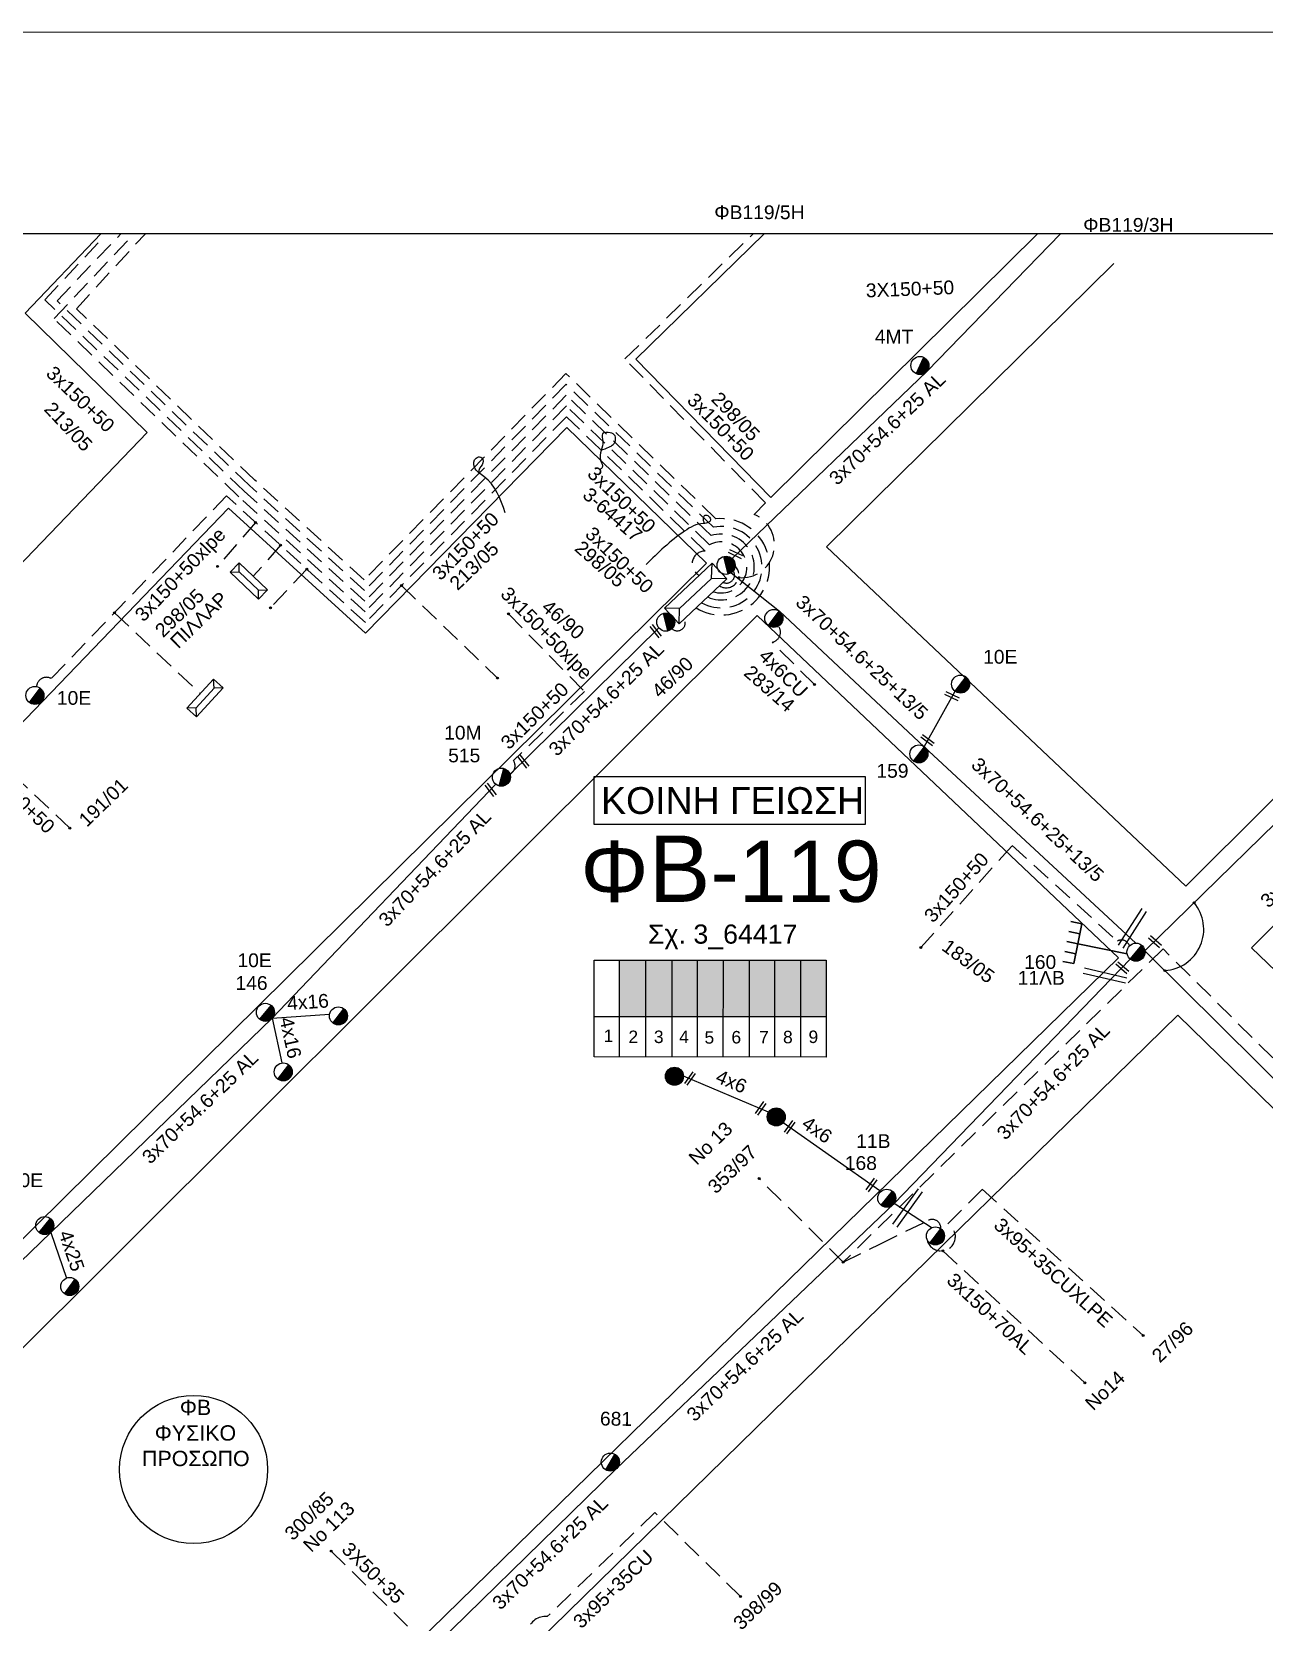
# Model space of a CAD drawing. Header units: millimetres. Extents: x 1138 to 9186, y 1584 to 2927.
# Drawn here: x 7220.7 to 7381.8, y 2719.2 to 2926.9 of the extents above; entities that cross this region are included whole.
import ezdxf
from ezdxf.enums import TextEntityAlignment as Align

# ---------------------------------------------------------------- set-up
doc = ezdxf.new("R2010")
doc.units = ezdxf.units.MM
doc.linetypes.add('DASHED', pattern=[19.05, 12.7, -6.35])
for name, color, linetype, lineweight in [('3x150+50', 7, 'Continuous', 30), ('3x150+50 XLPE', 7, 'SYN_LINE', 30), ('3x150+70AL', 7, 'DASHED', 30), ('3x150AL+50CU', 7, 'Continuous', 30), ('3X50+35', 7, 'Continuous', 30), ('3x70+54.6+25 AL', 7, 'SYN_LINE', 30), ('3x95+35', 7, 'Continuous', 30), ('3x95+35CUXLPE', 7, 'Continuous', 30), ('4x16', 7, 'Continuous', 30), ('4x25', 7, 'Continuous', 30), ('4x50AL', 7, 'Continuous', 30), ('4x6', 7, 'SYN_LINE', 30), ('4x6CU', 7, 'Continuous', 30), ('Υπόβαθρο ΔΕΗ', 7, 'Continuous', 30)]:
    doc.layers.add(name, color=color, linetype=linetype, lineweight=lineweight)
for name, color, linetype in [('3x70+54.6+25+13_5', 7, 'Continuous'), ('Pillar', 7, 'Continuous'), ('Pillar OTE', 7, 'Continuous'), ('TEXT ΚΑΛΩΔΙΩΝ', 7, 'Continuous'), ('Άγνωστα', 7, 'Continuous'), ('Επιγραφές - Σχήματα', 7, 'Continuous'), ('Καλώδια ΧΤ   3x150AL+50CU', 7, 'DASHED'), ('Μηχανική τομή', 7, 'Continuous'), ('Στύλος Ξύλινος', 7, 'Continuous'), ('Στύλος Ξύλινος @ 1', 7, 'Continuous'), ('Στύλος ΦΜ', 7, 'Continuous'), ('Στύλος ΦΜ @ 1', 7, 'Continuous'), ('Συνδέσεις', 7, 'Continuous'), ('Τομή', 7, 'Continuous'), ('Υποσταθμός εναέριος 2 στύλων', 7, 'Continuous'), ('Υποσταθμός πόλεως', 7, 'Continuous')]:
    doc.layers.add(name, color=color, linetype=linetype)
doc.styles.add('arial', font='arial.ttf')
doc.styles.get("Standard").update_dxf_attribs({"font": 'arial.ttf'})
doc.linetypes.add('SYN_LINE', pattern='A,0.5,-0.0001,["/\\/\\/\\/",Standard,S=0.1,R=0,X=0,Y=-0.05],-0.25', length=0.7501)

# ---------------------------------------------------------------- blocks, each defined once
blk = doc.blocks.new('ΥΠΑΡΧΩΝ ΤΣΙΜΕΝΤΕΝΙΟΣ ΣΤΥΛΟΣ')
at = {"layer": 'Στύλος ΦΜ'}
blk.add_hatch(color=7, dxfattribs=at).paths.add_polyline_path([(-1.29, -2.28, 0.574793), (2.62, 0, 0.268822), (1.3, 2.27)])
at = {"layer": 'Στύλος ΦΜ', "color": 7}
blk.add_line((-1.29, -2.28), (1.3, 2.27), dxfattribs=at)
blk.add_circle((0, 0), 2.62, dxfattribs=at)
at = {"layer": 'Στύλος ΦΜ', "flags": 4}
for tag, p in [('ΑΡΙΘΜΟΣ', (-4.68, 8.05)), ('ΤΥΠΟΣ', (-4.91, 3.03))]:
    blk.add_attdef(tag, p, '', height=4, dxfattribs=at)
blk = doc.blocks.new('ΥΠΟΣΤΑΘΜΟΣ ΕΝΑΕΡΙΟΣ ΕΠΙ 2 ΣΤΥΛΩΝ')
at = {"layer": 'Υποσταθμός εναέριος 2 στύλων', "linetype": 'Continuous'}
for points in [[(-11.97, -2.11, 0.574793), (-8.45, -0.07, 0.268822), (-9.64, 1.98)], [(9.68, -2.15, 0.574793), (13.19, -0.1, 0.268822), (12.01, 1.95)]]:
    blk.add_hatch(color=256, dxfattribs=at).paths.add_polyline_path(points)
for p, q in [((-11.97, -2.11), (-9.64, 1.98)), ((9.68, -2.15), (12.01, 1.95))]:
    blk.add_line(p, q, dxfattribs=at)
for centre in [(-10.81, -0.07), (10.84, -0.1)]:
    blk.add_circle(centre, 2.36, dxfattribs=at)
at = {"layer": 'Υποσταθμός πόλεως', "linetype": 'Continuous', "ltscale": 40}
blk.add_lwpolyline([(-8.57, 2.82), (8.57, 2.82), (8.57, -2.82), (-8.57, -2.82)], close=True, dxfattribs=at)
for points in [[(-5.75, 0), (-8.57, 2.82)], [(-8.57, -2.82), (-5.75, 0)], [(-5.75, 0), (5.75, 0)], [(5.75, 0), (8.57, 2.82)], [(8.57, -2.82), (5.75, 0)]]:
    blk.add_lwpolyline(points, dxfattribs=at)
at = {"layer": 'Υποσταθμός εναέριος 2 στύλων', "ltscale": 40, "flags": 1}
for tag, p in [('ΜΕΤΑΣΧΗΜΑΤΙΣΜΟΣ', (14.09, 2.51)), ('ΙΣΧΥΣ', (14.07, -0.28)), ('ΑΡΙΘΜΟΣ', (14.19, -3))]:
    blk.add_attdef(tag, p, '', height=1.8, dxfattribs=at)
blk = doc.blocks.new('ΥΠΑΡΧΩΝ ΞΥΛΙΝΟΣ ΣΤΥΛΟΣ')
at = {"layer": 'Στύλος Ξύλινος'}
h = blk.add_hatch(color=7, dxfattribs=at)
h.paths.add_polyline_path([(-2.62, 0, 0.270008), (-1.29, -2.28), (1.3, 2.27, 0.576266)])
h.paths.add_polyline_path([(-1.29, -2.28, 0.574793), (2.62, 0, 0.268822), (1.3, 2.27)])
at = {"layer": 'Στύλος Ξύλινος', "color": 7}
blk.add_line((-1.29, -2.28), (1.3, 2.27), dxfattribs=at)
blk.add_circle((0, 0), 2.62, dxfattribs=at)
at = {"layer": 'Στύλος Ξύλινος', "flags": 4}
for tag, p in [('ΑΡΙΘΜΟΣ', (-4.91, 8.6)), ('ΤΥΠΟΣ', (-4.85, 3.39))]:
    blk.add_attdef(tag, p, '', height=4, dxfattribs=at)
blk = doc.blocks.new('ΜΗΧΑΝΙΚΗ ΤΟΜΗ')
at = {"layer": 'Μηχανική τομή', "ltscale": 40}
for p, q in [((-1.89, 0.78), (5.69, 0.78)), ((-1.89, -0.77), (5.69, -0.77))]:
    blk.add_line(p, q, dxfattribs=at)
blk = doc.blocks.new('ΤΟΜΗ')
at = {"layer": 'Τομή', "ltscale": 40}
for p, q in [((-5.68, 0), (17.06, 0)), ((-5.68, -2.77), (17.06, -2.77))]:
    blk.add_line(p, q, dxfattribs=at)
blk = doc.blocks.new('_ΣΥΝΔΕΣΗ')
at = {"layer": 'Συνδέσεις', "linetype": 'SYN_LINE', "ltscale": 40}
blk.add_hatch(color=256, dxfattribs=at).paths.add_polyline_path([(0.5, -0.01, 1), (-0.5, -0.01, 1)])
at = {"layer": 'Συνδέσεις'}
blk.add_circle((0, -0.01), 0.5, dxfattribs=at)
blk = doc.blocks.new('A$C6B443C3E')
at = {"layer": 'Υπόβαθρο ΔΕΗ', "lineweight": 30, "ltscale": 0.1}
for p, q in [((0.38, 8.46), (0.78, 7.06)), ((-4.73, 7.03), (-4.33, 5.62)), ((-3.45, 7.39), (-3.06, 5.98)), ((-2.17, 7.75), (-1.78, 6.34)), ((-0.89, 8.1), (-0.5, 6.7))]:
    blk.add_line(p, q, dxfattribs=at)
for points in [[(-1.78, 6.34), (-4.33, 5.62)], [(0.78, 7.06), (-1.78, 6.34)], [(0, 0), (-1.78, 6.34)]]:
    blk.add_lwpolyline(points, dxfattribs=at)
blk = doc.blocks.new('Pillar')
at = {"layer": 'Υποσταθμός πόλεως', "linetype": 'Continuous', "ltscale": 40}
blk.add_lwpolyline([(-8.57, 2.82), (8.57, 2.82), (8.57, -2.82), (-8.57, -2.82)], close=True, dxfattribs=at)
for points in [[(-5.75, 0), (-8.57, 2.82)], [(-8.57, -2.82), (-5.75, 0)], [(-5.75, 0), (5.75, 0)], [(5.75, 0), (8.57, 2.82)], [(8.57, -2.82), (5.75, 0)]]:
    blk.add_lwpolyline(points, dxfattribs=at)
at = {"layer": 'Pillar', "ltscale": 40}
blk.add_attdef('PILLAR', (-5.74, 3.71), '', height=2.52, dxfattribs=at)

msp = doc.modelspace()

# ---------------------------------------------------------------- hatches: boundary and pattern name
at = {"layer": 'Καλώδια ΧΤ   3x150AL+50CU', "linetype": 'DASHED', "lineweight": -3, "ltscale": 0.2}
h = msp.add_hatch(color=5, dxfattribs=at)
h.dxf.hatch_style = 1
h.paths.add_polyline_path([(7300.97, 2805.68), (7297.53, 2805.68), (7297.53, 2798.32), (7300.97, 2798.32)])
h = msp.add_hatch(color=133, dxfattribs=at)
h.dxf.hatch_style = 1
h.paths.add_polyline_path([(7300.97, 2798.32), (7304.41, 2798.31), (7304.41, 2805.68), (7300.97, 2805.68)])
h = msp.add_hatch(color=173, dxfattribs=at)
h.dxf.hatch_style = 1
h.paths.add_polyline_path([(7307.71, 2805.68), (7304.41, 2805.68), (7304.41, 2798.31), (7307.71, 2798.31)])
h = msp.add_hatch(color=85, dxfattribs=at)
h.dxf.hatch_style = 1
h.paths.add_polyline_path([(7311.1, 2805.68), (7307.71, 2805.68), (7307.71, 2798.31), (7311.1, 2798.31)])
h = msp.add_hatch(color=30, dxfattribs=at)
h.dxf.hatch_style = 1
h.paths.add_polyline_path([(7311.1, 2798.31), (7314.49, 2798.3), (7314.49, 2805.68), (7311.1, 2805.68)])
h = msp.add_hatch(color=6, dxfattribs=at)
h.dxf.hatch_style = 1
h.paths.add_polyline_path([(7314.49, 2798.31), (7317.89, 2798.3), (7317.89, 2805.68), (7314.49, 2805.68)])
h = msp.add_hatch(color=62, dxfattribs=at)
h.dxf.hatch_style = 1
h.paths.add_polyline_path([(7317.83, 2798.31), (7321.23, 2798.3), (7321.23, 2805.68), (7317.83, 2805.68)])
h = msp.add_hatch(color=1, dxfattribs=at)
h.dxf.hatch_style = 1
h.paths.add_polyline_path([(7321.15, 2798.3), (7324.55, 2798.3), (7324.55, 2805.68), (7321.15, 2805.68)])

# ---------------------------------------------------------------- linework, layer by layer
at = {"lineweight": -3, "ltscale": 0.2}
msp.add_circle((7241.88, 2739.15), 9.67, dxfattribs=at)
at = {"layer": '3x150+50', "lineweight": -3}
msp.add_lwpolyline([(6972.18, 1918.16), (9029.84, 1917.64), (9029.84, 2900.53), (6972.18, 2900.53)], close=True, dxfattribs=at)
at = {"layer": '3x150+50', "color": 173, "linetype": 'DASHED', "lineweight": -3, "ltscale": 0.2}
msp.add_lwpolyline([(7309.05, 2853.09, 1.463363), (7309.5, 2861.1), (7290.57, 2879.45), (7264.24, 2852.53), (7248.49, 2866.9), (7222.46, 2891.9), (7229.48, 2899.41)], format="xyb", dxfattribs=at)
at = {"layer": '3x150+50', "color": 6, "linetype": 'DASHED', "lineweight": -3, "ltscale": 0.2}
msp.add_lwpolyline([(7309.77, 2853.78, 1.505592), (7309.29, 2859.91), (7290.59, 2878.04), (7264.28, 2851.14), (7247.8, 2866.17), (7223.64, 2889.45), (7234.1, 2900.53)], format="xyb", dxfattribs=at)
at = {"layer": '3x150+50', "color": 62, "linetype": 'DASHED', "lineweight": -3, "ltscale": 0.2}
msp.add_lwpolyline([(7308.25, 2852.34, 1.431057), (7309.8, 2862.2), (7290.55, 2880.86), (7264.2, 2853.92), (7249.17, 2867.63), (7224.04, 2891.77), (7232.38, 2900.53)], format="xyb", dxfattribs=at)
at = {"layer": '3x150+50', "color": 1, "linetype": 'DASHED', "lineweight": -3, "ltscale": 0.2}
msp.add_lwpolyline([(7307.54, 2851.67, 1.403926), (7310.13, 2863.28), (7290.53, 2882.27), (7264.16, 2855.31), (7249.86, 2868.36), (7226.57, 2890.73), (7235.58, 2900.53)], format="xyb", dxfattribs=at)
at = {"layer": '3x150+50', "color": 85, "linetype": 'DASHED', "lineweight": -3, "ltscale": 0.2}
for points in [[(7313.1, 2855.62, 0.858843), (7315.14, 2863.85), (7316.58, 2865.38), (7298.23, 2884.17), (7314.99, 2900.53)], [(7312.62, 2857.14, -0.903209), (7310.58, 2854.54, -0.749148)], [(7336.9, 2807.31), (7348.84, 2820.63), (7362.57, 2808.16, -0.463946), (7364.17, 2807.53, 17.763362)]]:
    msp.add_lwpolyline(points, format="xyb", dxfattribs=at)
at = {"layer": '3x150+50', "color": 30, "linetype": 'DASHED', "lineweight": -3, "ltscale": 0.2}
for points in [[(7307.95, 2855.93, -0.807142), (7308.72, 2859.08), (7290.61, 2876.63), (7264.32, 2849.75), (7246.19, 2866.29), (7223.29, 2842.44, 0.541778), (7221.36, 2841.4, -1.400653)], [(7225.72, 2822.9), (7215.26, 2832.76, 0.541859), (7213.23, 2831.89, 1.926436)]]:
    msp.add_lwpolyline(points, format="xyb", dxfattribs=at)
for points in [[(7253.24, 2859.86), (7249.68, 2855.79)], [(7256.66, 2856.73), (7251.92, 2851.68)], [(7269.04, 2854.58), (7281.58, 2842.5)], [(7231.55, 2851.04), (7242.76, 2840.47)]]:
    msp.add_lwpolyline(points, dxfattribs=at)
at = {"layer": '3x150+50', "color": 133, "linetype": 'DASHED', "lineweight": -3, "ltscale": 0.2}
msp.add_lwpolyline([(7312.39, 2856.52, -0.749148), (7311.07, 2855, 1.66659)], format="xyb", dxfattribs=at)
at = {"layer": '3x150+50', "color": 5, "linetype": 'DASHED', "lineweight": -3, "ltscale": 0.2}
for points in [[(7283.01, 2850.88), (7292.95, 2840.76), (7283.69, 2831.72, -0.434404), (7283.21, 2829.92, -56.682921)], [(7304.36, 2848.94, 0.829244), (7306.01, 2850.22, 12.220466)]]:
    msp.add_lwpolyline(points, format="xyb", dxfattribs=at)
at = {"layer": '3x150+50', "color": 151, "linetype": 'DASHED', "lineweight": -3, "ltscale": 0.2}
msp.add_lwpolyline([(7326.76, 2766.24), (7331.53, 2768.58), (7337.88, 2771.69, -0.576508), (7339.51, 2770.59, -0.689819)], format="xyb", dxfattribs=at)
at = {"layer": '3x150+50 XLPE', "color": 151, "linetype": 'DASHED', "lineweight": -3, "ltscale": 0.2}
msp.add_lwpolyline([(7437.12, 2735.99), (7436.95, 2739.2), (7368.54, 2807.13), (7326.76, 2766.24), (7315.76, 2777.14)], dxfattribs=at)
at = {"layer": '3x150+70AL', "color": 151, "linetype": 'DASHED', "lineweight": -3, "ltscale": 0.2}
msp.add_lwpolyline([(7339.76, 2767.71), (7358.34, 2750.46)], dxfattribs=at)
at = {"layer": '3X50+35', "color": 62, "linetype": 'DASHED', "lineweight": -3, "ltscale": 0.2}
msp.add_lwpolyline([(7259.87, 2728.5), (7272.21, 2716.37), (7268.26, 2712.37, 0.69062), (7266.23, 2710.57, -75.049218)], format="xyb", dxfattribs=at)
at = {"layer": '3x70+54.6+25 AL', "color": 133, "linetype": 'SYN_LINE', "lineweight": -3, "ltscale": 15}
msp.add_lwpolyline([(7312.23, 2858.11), (7337.71, 2882.6), (7355.13, 2900.53)], dxfattribs=at)
at = {"layer": '3x70+54.6+25 AL', "color": 5, "linetype": 'SYN_LINE', "lineweight": -3, "ltscale": 15}
for points in [[(7283.21, 2829.92), (7302.65, 2849.07)], [(7192.7, 2740.65), (7223.22, 2770.12), (7252.15, 2798.08), (7281.35, 2828.64)]]:
    msp.add_lwpolyline(points, dxfattribs=at)
at = {"layer": '3x70+54.6+25 AL', "color": 85, "linetype": 'SYN_LINE', "lineweight": -3, "ltscale": 10}
msp.add_lwpolyline([(7337.35, 2833.53), (7341.38, 2840.78)], dxfattribs=at)
at = {"layer": '3x70+54.6+25 AL', "color": 30, "linetype": 'SYN_LINE', "lineweight": -3, "ltscale": 15}
msp.add_lwpolyline([(7366.17, 2806.87), (7390.86, 2831)], dxfattribs=at)
at = {"layer": '3x70+54.6+25 AL', "color": 6, "linetype": 'SYN_LINE', "lineweight": -3, "ltscale": 15}
msp.add_lwpolyline([(7267.78, 2710.61), (7297.08, 2739.22), (7333.41, 2773.9), (7364.26, 2805.8)], dxfattribs=at)
at = {"layer": '3x70+54.6+25 AL', "color": 133, "linetype": 'SYN_LINE', "lineweight": -3, "ltscale": 7}
msp.add_lwpolyline([(7338.38, 2770.66), (7333.41, 2773.9)], dxfattribs=at)
at = {"layer": '3x70+54.6+25+13_5', "color": 85, "linetype": 'SYN_LINE', "lineweight": -3, "ltscale": 15}
msp.add_lwpolyline([(7312.12, 2856.26), (7318.41, 2851.23), (7337.35, 2833.53), (7364.98, 2807.88)], dxfattribs=at)
at = {"layer": '3x70+54.6+25+13_5', "color": 30, "linetype": 'SYN_LINE', "lineweight": -3, "ltscale": 15}
msp.add_lwpolyline([(7436.34, 2736.72), (7413.36, 2761.01), (7390.89, 2782.39), (7366.17, 2806.87)], dxfattribs=at)
at = {"layer": '3x95+35', "color": 62, "linetype": 'DASHED', "lineweight": -3, "ltscale": 0.2}
msp.add_lwpolyline([(7313.34, 2722.57), (7302.14, 2733.53), (7288.09, 2719.94, 0.38862), (7285.56, 2718.14)], format="xyb", dxfattribs=at)
at = {"layer": '3x95+35CUXLPE', "color": 151, "linetype": 'DASHED', "lineweight": -3, "ltscale": 0.2}
msp.add_lwpolyline([(7337.69, 2769.26, 1.60478), (7340.42, 2771.22), (7344.91, 2775.75), (7365.93, 2756.65)], format="xyb", dxfattribs=at)
at = {"layer": '4x16', "color": 5, "linetype": 'SYN_LINE', "lineweight": -3, "ltscale": 8}
msp.add_lwpolyline([(7252.15, 2798.08), (7259.64, 2798.6)], dxfattribs=at)
at = {"layer": '4x16', "color": 5, "linetype": 'SYN_LINE', "lineweight": -3, "ltscale": 7}
msp.add_lwpolyline([(7252.15, 2798.08), (7253.42, 2792.24)], dxfattribs=at)
at = {"layer": '4x25', "color": 30, "linetype": 'DASHED', "lineweight": -3, "ltscale": 0.2}
msp.add_lwpolyline([(7249.98, 2862.83), (7245.02, 2857.09)], dxfattribs=at)
at = {"layer": '4x25', "color": 5, "linetype": 'SYN_LINE', "lineweight": -3, "ltscale": 8}
msp.add_lwpolyline([(7223.22, 2770.12), (7225.28, 2764.14)], dxfattribs=at)
at = {"layer": '4x6', "color": 6, "linetype": 'SYN_LINE', "lineweight": -3, "ltscale": 15}
for points in [[(7317.01, 2785.82), (7305.88, 2790.52)], [(7331.55, 2775.53), (7318.92, 2784.44)]]:
    msp.add_lwpolyline(points, dxfattribs=at)
at = {"layer": '4x6CU', "color": 85, "linetype": 'DASHED', "lineweight": -3, "ltscale": 0.2}
msp.add_lwpolyline([(7322.99, 2841.67), (7317.45, 2847.18, 0.549761), (7318.3, 2849.29, -2.002853)], format="xyb", dxfattribs=at)
at = {"layer": 'Pillar OTE', "lineweight": -3, "ltscale": 40}
for points in [[(7294.2, 2793.04), (7294.2, 2805.68), (7324.54, 2805.68), (7324.54, 2793.01), (7294.2, 2793.04)], [(7297.53, 2793.04), (7297.53, 2805.68)], [(7300.97, 2793.04), (7300.97, 2805.68)], [(7304.41, 2793.03), (7304.41, 2805.68)], [(7307.71, 2793.03), (7307.71, 2805.68)], [(7311.09, 2793.03), (7311.1, 2805.68)], [(7314.49, 2793.02), (7314.49, 2805.68)], [(7317.83, 2793.02), (7317.83, 2805.68)], [(7321.22, 2793.02), (7321.22, 2805.68)], [(7294.2, 2798.32), (7324.54, 2798.29)]]:
    msp.add_lwpolyline(points, dxfattribs=at)
at = {"layer": 'Επιγραφές - Σχήματα', "lineweight": -3}
msp.add_lwpolyline([(6949.78, 2926.89), (9185.18, 2926.75), (9185.88, 1907.61), (6949.78, 1907.75)], close=True, dxfattribs=at)
at = {"layer": 'Επιγραφές - Σχήματα', "color": 190, "lineweight": -3}
msp.add_lwpolyline([(7294.16, 2823.44), (7329.67, 2823.44), (7329.67, 2829.61), (7294.16, 2829.61)], close=True, dxfattribs=at)
at = {"layer": 'Υπόβαθρο ΔΕΗ', "lineweight": -3}
for points in [[(7229.75, 2900.53), (7219.87, 2890.16), (7235.81, 2874.57), (7134.16, 2768.82), (7116.15, 2785.04), (7129.4, 2798.48), (7112.18, 2814.55), (7198.18, 2900.53)], [(7316.42, 2900.53), (7299.64, 2884.16), (7317.29, 2866.08), (7352.13, 2900.53)], [(7362.13, 2896.62), (7324.55, 2859.65), (7371.52, 2815.31), (7457.11, 2900.53)], [(7380.12, 2807.28), (7437.18, 2752.57), (7553.59, 2867.07), (7520.74, 2900.53)], [(7380.12, 2807.28), (7473.43, 2900.53)], [(7216.03, 2720.29), (7199.67, 2735.22), (7315.51, 2850.68), (7362.72, 2805.96), (7233.6, 2679.92), (7203.01, 2707.91), (7216.03, 2720.29)]]:
    msp.add_lwpolyline(points, dxfattribs=at)
for points in [[(7290.63, 2875.22), (7308.91, 2857.5), (7191.9, 2742.01), (7174.2, 2758.55), (7160.92, 2744.23), (7144.94, 2759.27), (7246.44, 2864.71), (7264.35, 2848.36)], [(7370.48, 2798.48), (7427.96, 2742.41), (7301.38, 2618.44), (7241.72, 2672.57)]]:
    msp.add_lwpolyline(points, close=True, dxfattribs=at)
msp.add_arc((7368.45, 2809.71), 5.41, 273.3578, 39.7445, dxfattribs=at)
for points in [[(7295.1, 2872.27), (7296.15, 2872.66), (7296.42, 2872.8), (7296.91, 2873.31), (7296.95, 2874.13), (7296.32, 2874.53), (7295.32, 2874.41), (7295.34, 2873.43), (7295.15, 2872.23), (7295.04, 2870.94), (7295.27, 2870), (7295.02, 2869.75)], [(7282.6, 2864.08), (7279.82, 2868.82), (7278.57, 2870.04), (7278.79, 2871.23), (7279.4, 2871.37), (7279.68, 2870.59), (7279.18, 2869.74), (7279.19, 2869.25)], [(7308.65, 2862.64), (7308.51, 2863.46), (7308.72, 2863.76), (7309.17, 2863.64), (7309.42, 2863.1), (7309.15, 2862.83), (7308.51, 2862.68), (7308.46, 2862.68), (7306.02, 2861.69), (7301, 2857.32)]]:
    msp.add_spline(points, degree=3, dxfattribs=at)

# ---------------------------------------------------------------- block references
at = {"layer": '3x150AL+50CU', "color": 7, "linetype": 'Continuous', "lineweight": -3, "ltscale": 0.2, "xscale": 0.3, "yscale": 0.3}
for p, rotation in [((7249.09, 2855.18), 316.303525086432), ((7243.38, 2839.9), 47.3667541109788)]:
    msp.add_blockref('Pillar', p, dxfattribs=dict(at, rotation=rotation))
at = {"layer": '4x50AL', "color": 1, "lineweight": -3, "ltscale": 0.1, "rotation": 62.90201471063845}
msp.add_blockref('A$C6B443C3E', (7363.85, 2806.51), dxfattribs=at)
at = {"layer": 'Μηχανική τομή', "lineweight": -3, "xscale": 0.2499999999999999, "yscale": 0.2499999999999999, "zscale": 0.4999999999999997}
for p, rotation in [((7313.13, 2858.47), 154.727553071548), ((7302.56, 2848.24), 128.0730256718264), ((7341.42, 2839.92), 154.727553071548), ((7338.15, 2834.09), 143.8053191136765), ((7285.29, 2831.24), 128.0730256718264), ((7280.99, 2827.52), 128.0730256718264), ((7367.12, 2808.42), 318.8296146482116), ((7362.86, 2805), 318.8296146482116), ((7306.99, 2790.59), 234.3594431294198), ((7316.22, 2786.69), 234.3594431294198), ((7320.02, 2784.24), 234.3594431294198), ((7330.7, 2776.7), 234.3594431294198)]:
    msp.add_blockref('ΜΗΧΑΝΙΚΗ ΤΟΜΗ', p, dxfattribs=dict(at, rotation=rotation))
at = {"layer": 'Στύλος Ξύλινος @ 1', "lineweight": -3, "ltscale": 40, "xscale": 0.4499999999998181, "yscale": 0.4499999999998181, "zscale": 0.4499999999998181}
for p in [(7304.71, 2790.5), (7318, 2785.19)]:
    msp.add_blockref('ΥΠΑΡΧΩΝ ΞΥΛΙΝΟΣ ΣΤΥΛΟΣ', p, dxfattribs=at)
at = {"layer": 'Στύλος ΦΜ @ 1', "lineweight": -3, "ltscale": 40}
ref = msp.add_blockref('ΥΠΑΡΧΩΝ ΤΣΙΜΕΝΤΕΝΙΟΣ ΣΤΥΛΟΣ', (7336.78, 2883.32), dxfattribs=dict(at, xscale=0.4499999999998183, yscale=0.4499999999998183, zscale=0.4499999999998183, rotation=4.88796720239434))
ref.add_attrib('ΤΥΠΟΣ', '4MT', (7330.89, 2886.18), dxfattribs={"layer": 'Στύλος ΦΜ', "height": 1.8, "flags": 4})
at = {"layer": 'Στύλος ΦΜ @ 1', "lineweight": -3, "ltscale": 40, "xscale": 0.4499999999998181, "yscale": 0.4499999999998181, "zscale": 0.4499999999998181, "rotation": 352.5021454697022}
for p in [(7317.69, 2850.29), (7260.8, 2798.39), (7253.59, 2791.07), (7338.8, 2769.65), (7225.7, 2763.05)]:
    msp.add_blockref('ΥΠΑΡΧΩΝ ΤΣΙΜΕΝΤΕΝΙΟΣ ΣΤΥΛΟΣ', p, dxfattribs=at)
at = {"layer": 'Στύλος ΦΜ @ 1', "lineweight": -3, "ltscale": 40}
ref = msp.add_blockref('ΥΠΑΡΧΩΝ ΤΣΙΜΕΝΤΕΝΙΟΣ ΣΤΥΛΟΣ', (7342.09, 2841.72), dxfattribs=dict(at, xscale=0.4499999999998181, yscale=0.4499999999998181, zscale=0.4499999999998181, rotation=352.5021454697022))
ref.add_attrib('ΤΥΠΟΣ', '10E', (7345.03, 2844.38), dxfattribs={"layer": 'Στύλος ΦΜ', "height": 1.8, "flags": 4})
ref = msp.add_blockref('ΥΠΑΡΧΩΝ ΤΣΙΜΕΝΤΕΝΙΟΣ ΣΤΥΛΟΣ', (7221.14, 2840.24), dxfattribs=dict(at, xscale=0.4499999999998181, yscale=0.4499999999998181, zscale=0.4499999999998181, rotation=352.5021454697022))
ref.add_attrib('ΤΥΠΟΣ', '10E', (7224.02, 2839.01), dxfattribs={"layer": 'Στύλος ΦΜ', "height": 1.8, "flags": 4})
ref = msp.add_blockref('ΥΠΑΡΧΩΝ ΤΣΙΜΕΝΤΕΝΙΟΣ ΣΤΥΛΟΣ', (7282.09, 2829.56), dxfattribs=dict(at, xscale=0.449999999999818, yscale=0.449999999999818, zscale=0.449999999999818, rotation=14.55687482474419))
ref.add_attrib('ΤΥΠΟΣ', '515', (7275.14, 2831.5), dxfattribs={"layer": 'Στύλος ΦΜ', "height": 1.8, "flags": 4})
ref.add_attrib('ΑΡΙΘΜΟΣ', '10M', (7274.62, 2834.47), dxfattribs={"layer": 'Στύλος ΦΜ', "height": 1.8, "flags": 4})
ref = msp.add_blockref('ΥΠΑΡΧΩΝ ΤΣΙΜΕΝΤΕΝΙΟΣ ΣΤΥΛΟΣ', (7336.64, 2832.6), dxfattribs=dict(at, xscale=0.4499999999998181, yscale=0.4499999999998181, zscale=0.4499999999998181, rotation=352.5021454697022))
ref.add_attrib('ΤΥΠΟΣ', '159', (7331.09, 2829.49), dxfattribs={"layer": 'Στύλος ΦΜ', "height": 1.8, "flags": 4})
ref = msp.add_blockref('ΥΠΑΡΧΩΝ ΤΣΙΜΕΝΤΕΝΙΟΣ ΣΤΥΛΟΣ', (7365.01, 2806.71), dxfattribs=dict(at, xscale=0.449999999999818, yscale=0.449999999999818, zscale=0.449999999999818, rotation=350.1455254673131))
ref.add_attrib('ΤΥΠΟΣ', '160', (7350.39, 2804.52), dxfattribs={"layer": 'Στύλος ΦΜ', "height": 1.8, "flags": 4})
ref.add_attrib('ΑΡΙΘΜΟΣ', '11ΛB', (7349.55, 2802.45), dxfattribs={"layer": 'Στύλος ΦΜ', "height": 1.8, "flags": 4})
ref = msp.add_blockref('ΥΠΑΡΧΩΝ ΤΣΙΜΕΝΤΕΝΙΟΣ ΣΤΥΛΟΣ', (7251.26, 2798.85), dxfattribs=dict(at, xscale=0.449999999999818, yscale=0.449999999999818, zscale=0.449999999999818, rotation=350.1455254673131))
ref.add_attrib('ΤΥΠΟΣ', '146', (7247.35, 2801.78), dxfattribs={"layer": 'Στύλος ΦΜ', "height": 1.8, "flags": 4})
ref.add_attrib('ΑΡΙΘΜΟΣ', '10E', (7247.61, 2804.75), dxfattribs={"layer": 'Στύλος ΦΜ', "height": 1.8, "flags": 4})
ref = msp.add_blockref('ΥΠΑΡΧΩΝ ΤΣΙΜΕΝΤΕΝΙΟΣ ΣΤΥΛΟΣ', (7332.44, 2774.58), dxfattribs=dict(at, xscale=0.449999999999818, yscale=0.449999999999818, zscale=0.449999999999818, rotation=350.1455254673131))
ref.add_attrib('ΤΥΠΟΣ', '168', (7326.96, 2778.27), dxfattribs={"layer": 'Στύλος ΦΜ', "height": 1.8, "flags": 4})
ref.add_attrib('ΑΡΙΘΜΟΣ', '11B', (7328.46, 2781.14), dxfattribs={"layer": 'Στύλος ΦΜ', "height": 1.8, "flags": 4})
ref = msp.add_blockref('ΥΠΑΡΧΩΝ ΤΣΙΜΕΝΤΕΝΙΟΣ ΣΤΥΛΟΣ', (7222.44, 2771.01), dxfattribs=dict(at, xscale=0.449999999999818, yscale=0.449999999999818, zscale=0.449999999999818, rotation=350.1455254673131))
ref.add_attrib('ΤΥΠΟΣ', '10E', (7217.74, 2776.03), dxfattribs={"layer": 'Στύλος ΦΜ', "height": 1.8, "flags": 4})
ref = msp.add_blockref('ΥΠΑΡΧΩΝ ΤΣΙΜΕΝΤΕΝΙΟΣ ΣΤΥΛΟΣ', (7296.33, 2740.12), dxfattribs=dict(at, xscale=0.4499999999998182, yscale=0.4499999999998182, zscale=0.4499999999998182, rotation=359.0666319269396))
ref.add_attrib('ΤΥΠΟΣ', '681', (7294.96, 2744.91), dxfattribs={"layer": 'Στύλος ΦΜ', "height": 1.8, "rotation": 359.0666, "flags": 4})
at = {"layer": 'Συνδέσεις', "lineweight": -3, "xscale": 0.25, "yscale": 0.25, "zscale": 0.25}
for p in [(7249.98, 2862.83), (7253.24, 2859.86), (7245.02, 2857.09), (7256.67, 2856.73), (7313.1, 2855.62), (7269.04, 2854.58), (7251.92, 2851.69), (7231.55, 2851.04), (7283.01, 2850.88), (7281.58, 2842.51), (7322.99, 2841.67), (7225.72, 2822.9), (7372.62, 2813.17), (7336.9, 2807.31), (7368.77, 2804.3), (7315.76, 2777.14), (7326.76, 2766.24), (7339.76, 2767.71), (7365.93, 2756.66), (7358.34, 2750.46), (7259.87, 2728.51), (7313.34, 2722.57)]:
    msp.add_blockref('_ΣΥΝΔΕΣΗ', p, dxfattribs=at)
at = {"layer": 'Τομή', "lineweight": -3, "xscale": 0.2499999999999999, "yscale": 0.2499999999999999, "zscale": 0.2499999999999999}
for p, rotation in [((7363.5, 2808.82), 57.24188496145843), ((7362.26, 2802.97), 166.8199902822076), ((7334.08, 2772.36), 54.29459153691259)]:
    msp.add_blockref('ΤΟΜΗ', p, dxfattribs=dict(at, rotation=rotation))
at = {"layer": 'Υποσταθμός εναέριος 2 στύλων', "lineweight": -3, "xscale": 0.5, "yscale": 0.5, "zscale": 0.5, "rotation": 43.35426273893047}
msp.add_blockref('ΥΠΟΣΤΑΘΜΟΣ ΕΝΑΕΡΙΟΣ ΕΠΙ 2 ΣΤΥΛΩΝ', (7307.47, 2853.54), dxfattribs=at)

# ---------------------------------------------------------------- texts
at = {"lineweight": -3, "ltscale": 30, "char_height": 1.63, "width": 11.2573, "attachment_point": 1}
for s, insert in [('1', (7295.45, 2796.6)), ('2', (7298.69, 2796.47)), ('3', (7302.02, 2796.47)), ('4', (7305.32, 2796.47)), ('5', (7308.63, 2796.39)), ('6', (7312.15, 2796.42)), ('7', (7315.77, 2796.42)), ('8', (7318.89, 2796.44)), ('9', (7322.22, 2796.47))]:
    msp.add_mtext(s, dxfattribs=dict(at, insert=insert))
at = {"layer": 'TEXT ΚΑΛΩΔΙΩΝ', "linetype": 'Continuous', "lineweight": -3, "ltscale": 0.2}
for s, rotation, p in [('3x150+50', 316.1456, (7227.1, 2878.93)), ('3x70+54.6+25 AL', 43.8541, (7332.5, 2875.09)), ('3x150+50', 314.3079, (7310.75, 2875.31)), ('3x150+50', 315.8958, (7297.81, 2865.8)), ('3x150+50', 45.6357, (7277.39, 2859.74)), ('3x150+50xlpe', 46.1682, (7240.13, 2856.04)), ('3x150+50', 315.8958, (7297.52, 2857.93)), ('3x150+50xlpe', 314.4942, (7288, 2848.37)), ('3x70+54.6+25+13/5', 316.9512, (7329.21, 2845.2)), ('3x70+54.6+25 AL', 44.5607, (7295.79, 2839.78)), ('4x6CU', 315.1264, (7318.95, 2843.15)), ('3x150+50', 44.2954, (7286.43, 2837.58)), ('3x150+50', 316.6896, (7219.26, 2826.52)), ('3x70+54.6+25+13/5', 317.1209, (7352.17, 2824.02)), ('3x70+54.6+25 AL', 46.3081, (7273.38, 2817.69)), ('3x150+50', 43.6784, (7385.71, 2816.87)), ('3x150+50', 48.139, (7341.53, 2815.17)), ('4x16', 3.9246, (7256.82, 2800.21)), ('4x16', 282.2207, (7254.55, 2795.54)), ('3x70+54.6+25 AL', 45.9477, (7354.19, 2789.82)), ('3x70+54.6+25 AL', 44.0177, (7242.72, 2786.47)), ('4x6', 337.1306, (7312.15, 2789.83)), ('4x6', 324.7945, (7323.35, 2783.52)), ('3x95+35CUXLPE', 317.7539, (7354.21, 2764.87)), ('4x25', 288.9755, (7225.95, 2767.72)), ('3x150+70AL', 317.1264, (7345.95, 2759.5)), ('3x70+54.6+25 AL', 43.679, (7313.91, 2752.8)), ('3x70+54.6+25 AL', 44.3113, (7288.45, 2728.28)), ('3X50+35', 315.4596, (7265.34, 2725.65)), ('3x95+35CU', 44.0508, (7296.7, 2723.55))]:
    msp.add_text(s, height=1.8, rotation=rotation, dxfattribs=at).set_placement(p, align=Align.MIDDLE_CENTER)
at = {"layer": 'Άγνωστα', "lineweight": -3, "ltscale": 0.2, "char_height": 1.8, "width": 18.6352, "attachment_point": 1, "style": 'arial'}
for s, insert in [('ΦB119/5H', (7309.91, 2904.23)), ('ΦB119/3H', (7358.11, 2902.58))]:
    msp.add_mtext(s, dxfattribs=dict(at, insert=insert))
at = {"layer": 'Άγνωστα', "lineweight": -3, "ltscale": 40, "char_height": 1.8, "attachment_point": 1, "style": 'arial'}
for s, insert, width, rotation in [('3X150+50', (7329.68, 2894.01), 34.0855, 2.1389), ('213/05', (7223.54, 2878.75), 12.7137, 313.5034), ('298/05', (7310.69, 2880.06), 12.7137, 314), ('3-64417', (7293.75, 2867.56), 12.7137, 318.8299), ('213/05', (7275.13, 2855.14), 12.7137, 44.0714), ('298/05', (7292.71, 2860.61), 12.7137, 318.8299), ('298/05', (7236.65, 2848.99), 12.7137, 44.0714), ('ΠΙΛΛΑΡ', (7238.63, 2847.52), 12.7137, 44.0714), ('46/90', (7288.39, 2852.89), 12.7137, 318.8299), ('46/90', (7301.55, 2841.08), 12.7137, 44.0714), ('283/14', (7314.81, 2844.34), 12.7137, 318.8299), ('191/01', (7226.69, 2824.25), 12.7137, 44.0714), ('183/05', (7340.55, 2808.54), 12.7137, 323.5897), ('No 13', (7306.38, 2780.07), 12.7137, 44.0714), ('353/97', (7308.87, 2776.34), 12.7137, 44.0714), ('27/96', (7366.88, 2754.27), 12.7137, 44.0714), ('No14', (7358.17, 2748.03), 12.7137, 44.0714), ('300/85', (7253.59, 2731.06), 12.7137, 44.0714), ('No 113', (7256.01, 2729.51), 12.7137, 44.0714), ('398/99', (7312.2, 2719.36), 12.7137, 44.0714)]:
    msp.add_mtext(s, dxfattribs=dict(at, insert=insert, width=width, rotation=rotation))
at = {"layer": 'Άγνωστα', "color": 7, "lineweight": -3, "insert": (7301.25, 2810.32), "char_height": 2.5, "width": 4.551914400963142e-14, "attachment_point": 1}
msp.add_mtext('Σχ. 3_64417', dxfattribs=at)
at = {"layer": 'Επιγραφές - Σχήματα', "color": 190, "lineweight": -3, "insert": (7295.12, 2828.26), "char_height": 3.5, "width": 35.1311, "attachment_point": 1}
msp.add_mtext('KOINH ΓΕΙΩΣΗ', dxfattribs=at)
at = {"layer": 'Υπόβαθρο ΔΕΗ', "lineweight": -3, "attachment_point": 1}
for s, insert, char_height, width in [('Φ{\\H1.0833x;B}-119', (7292.41, 2821.94), 8, 84.6573), ('{\\W8.64836; }ΦΒ \\P{\\W4.42067; }ΦΥΣΙΚΟ \\P{\\W2.28183; }ΠΡΟΣΩΠΟ', (7233.37, 2748.26), 2, 17.2548)]:
    msp.add_mtext(s, dxfattribs=dict(at, insert=insert, char_height=char_height, width=width))

doc.saveas('drawing.dxf')
